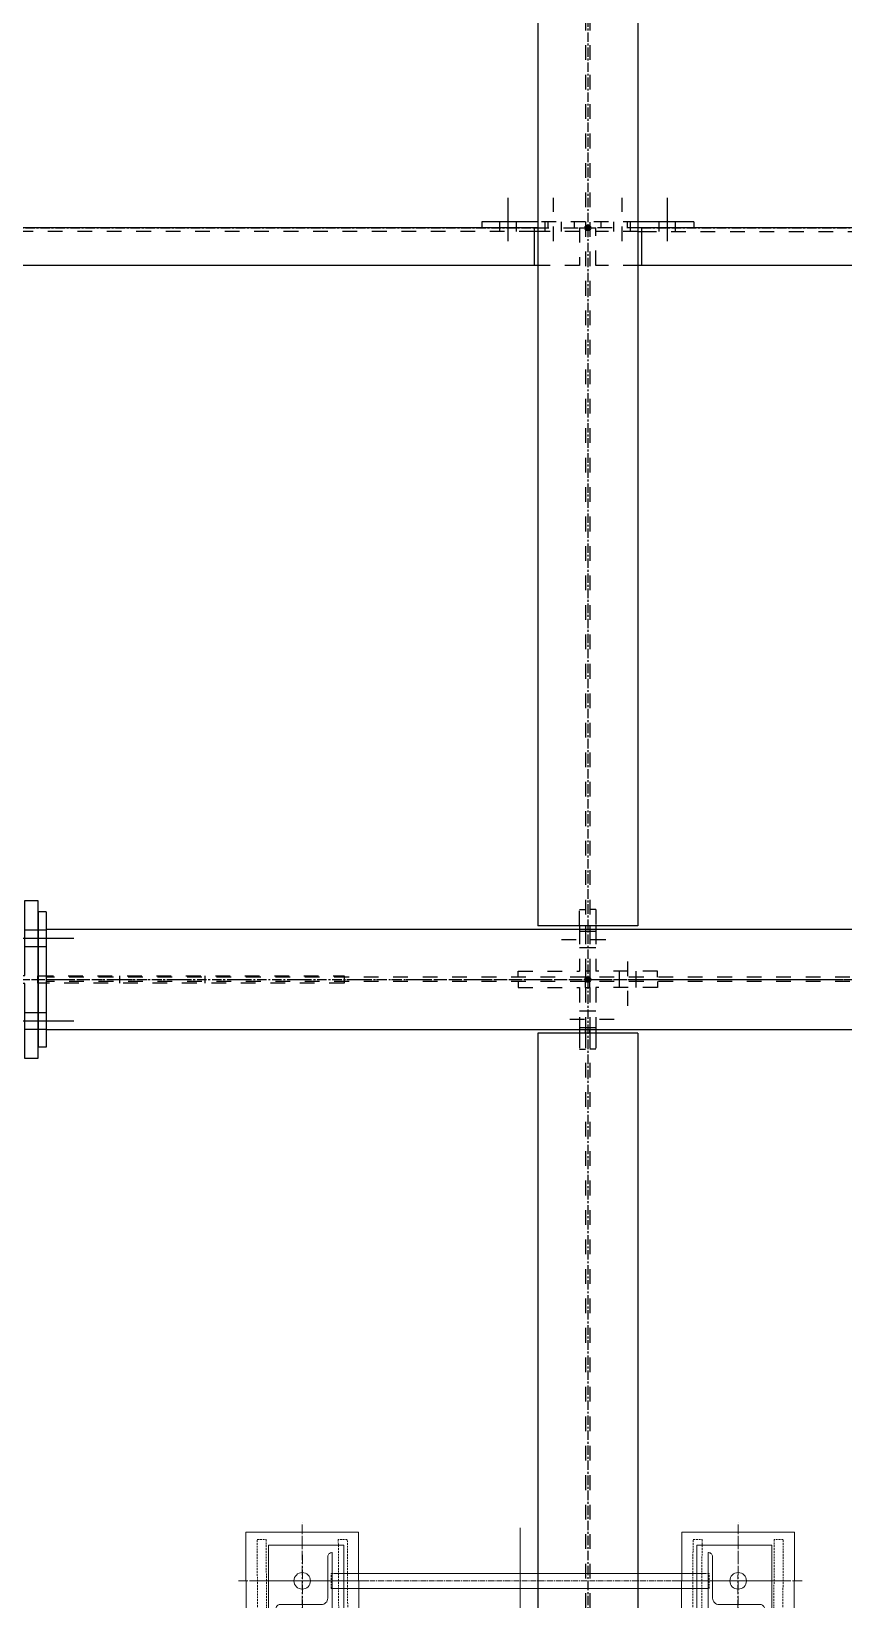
# Model space of a CAD drawing. Header units: inches. Extents: x 209270 to 234360, y -180214 to -150194.
# Drawn here: x 225772 to 226852, y -159189 to -157102 of the extents above; entities that cross this region are included whole.
import ezdxf

# ---------------------------------------------------------------- set-up
doc = ezdxf.new("R2010")
doc.units = ezdxf.units.IN
doc.header["$LTSCALE"] = 10
doc.header["$MEASUREMENT"] = 0
for name, pattern in [('CENTER', [2, 1.25, -0.25, 0.25, -0.25]), ('CENTER2', [1.125, 0.75, -0.125, 0.125, -0.125]), ('DXK_LINE_DOT2', [3.9198, 1.9599, -1.9599]), ('DXK_LINE_DOT5', [7.8785, 2.979, -0.9799, 0.9799, -0.9799, 0.9799, -0.9799]), ('HIDDEN', [0.375, 0.25, -0.125])]:
    doc.linetypes.add(name, pattern=pattern)
doc.layers.get('0').update_dxf_attribs({"color": 1})
for name, color, linetype in [('_STR_0', 5, 'Continuous'), ('_STR_1', 5, 'Continuous'), ('_STR_2', 5, 'Continuous'), ('_STR_4', 5, 'Continuous')]:
    doc.layers.add(name, color=color, linetype=linetype)
for name, color, linetype, lineweight in [('CEN', 1, 'CENTER', 9), ('CENTER', 1, 'CENTER', 9), ('DIM', 1, 'Continuous', 13), ('HIDDEN', 1, 'HIDDEN', 9), ('MAIN OBJECT', 1, 'Continuous', 18), ('STR25', 1, 'Continuous', 5), ('STRUC-25HD', 1, 'HIDDEN', 5)]:
    doc.layers.add(name, color=color, linetype=linetype, lineweight=lineweight)

# ---------------------------------------------------------------- blocks, each defined once
blk = doc.blocks.new('A$C34ae56dc')
at = {"layer": 'CEN'}
for p, q in [((0, 87.5), (0, -87.5)), ((77.7, 0.5), (-77.3, 0, 450449366.5))]:
    blk.add_line(p, q, dxfattribs=at)
at = {"layer": 'MAIN OBJECT', "ltscale": 0.2}
blk.add_circle((0, 0), 11, dxfattribs=at)
at = {"layer": 'STR25', "ltscale": 0.2}
blk.add_lwpolyline([(65.2, -74.5), (-64.8, -75), (-64.8, 75), (65.2, 75.5)], close=True, dxfattribs=at)
at = {"layer": 'STRUC-25HD'}
for points in [[(50.2, 75.5), (38.2, 75.5), (38.2, -74.5), (50.2, -74.5)], [(38.2, 48.5), (38.2, 60.5), (-54.8, 60), (-54.8, 48)], [(38.2, -47.5), (38.2, -59.5), (-54.8, -60), (-54.8, -48)]]:
    blk.add_lwpolyline(points, close=True, dxfattribs=at)
blk = doc.blocks.new('A$C1f4f58bd')
at = {"color": 2, "ltscale": 0.8, "elevation": 101552602.3}
for points in [[(4707.5, 2410), (4212.5, 2410)], [(4212.5, 2390), (4707.5, 2390)]]:
    blk.add_lwpolyline(points, dxfattribs=at)
at = {"layer": 'CEN'}
for p, q in [((4170, 2327.5, -815479761.5), (4170, 2472.5, -815479761.5)), ((4750, 2327.5, -815479761.5), (4750, 2472.5, -815479761.5)), ((4245, 2400, -815479761.5), (4100, 2400, -815479761.5)), ((4675, 2400, -815479761.5), (4820, 2400, -815479761.5))]:
    blk.add_line(p, q, dxfattribs=at)
at = {"layer": 'CENTER', "linetype": 'CENTER2'}
for p, q in [((4460, 2470.7), (4460, 2329.3)), ((4460, 2329.3), (4460, 2470.7)), ((4728.5, 2400), (4191.5, 2400))]:
    blk.add_line(p, q, dxfattribs=at)
at = {"layer": 'HIDDEN', "elevation": -99766209.1}
for points in [[(4208.5, 2390), (4208.5, 2410), (4212.5, 2410)], [(4711.5, 2390), (4711.5, 2410), (4707.5, 2410)], [(4711.5, 2390), (4711.5, 2410), (4707.5, 2410)], [(4212.5, 2390), (4208.5, 2390)], [(4707.5, 2390), (4711.5, 2390)], [(4707.5, 2390), (4711.5, 2390)]]:
    blk.add_lwpolyline(points, dxfattribs=at)
at = {"layer": 'MAIN OBJECT', "elevation": -815479761.5}
for points in [[(4225.2, 2447.6), (4125.2, 2447.6), (4125.2, 2347.6), (4225.2, 2347.6)], [(4694.8, 2447.6), (4794.8, 2447.6), (4794.8, 2347.6), (4694.8, 2347.6)]]:
    blk.add_lwpolyline(points, close=True, dxfattribs=at)
for points in [[(4135, 2362.5), (4210, 2362.5), (4210, 2437.5), (4209.5, 2437.5, 0.414214), (4204, 2432), (4204, 2377, -0.414214), (4195.5, 2368.5), (4140.5, 2368.5, 0.414214), (4135, 2363)], [(4785, 2362.5), (4710, 2362.5), (4710, 2437.5), (4710.5, 2437.5, -0.414214), (4716, 2432), (4716, 2377, 0.414214), (4724.5, 2368.5), (4779.5, 2368.5, -0.414214), (4785, 2363)]]:
    blk.add_lwpolyline(points, format="xyb", close=True, dxfattribs=at)
at = {"rotation": 270}
blk.add_blockref('A$C34ae56dc', (4170, 2400, -815479761.5), dxfattribs=at)
at = {"xscale": -1.000000000000001, "rotation": 90}
blk.add_blockref('A$C34ae56dc', (4750, 2400, -815479761.5), dxfattribs=at)
blk = doc.blocks.new('GridLine-116860372-116906 - 114867')
at = {"layer": '_STR_2', "linetype": 'DXK_LINE_DOT5'}
blk.add_line((211379.7, -158363.7), (228961.1, -158363.7), dxfattribs=at)
blk = doc.blocks.new('Part-116860372-114980 - 114867')
at = {"layer": '_STR_1', "linetype": 'DXK_LINE_DOT2'}
for p, q in [((228232.5, -158360.8), (225791.2, -158360.8)), ((228232.5, -158366.5), (225791.2, -158366.5))]:
    blk.add_line(p, q, dxfattribs=at)
at = {"layer": '_STR_2', "linetype": 'Continuous'}
for p, q in [((225791.2, -158297.1), (225791.2, -158430.3)), ((228232.5, -158297.1), (225791.2, -158297.1)), ((225791.2, -158430.3), (228232.5, -158430.3))]:
    blk.add_line(p, q, dxfattribs=at)
at = {"layer": '_STR_4', "linetype": 'CENTER'}
blk.add_line((225511.9, -158363.7), (228511.9, -158363.7), dxfattribs=at)
blk = doc.blocks.new('Part-116860372-115056 - 114867')
at = {"layer": '_STR_4', "linetype": 'Continuous'}
for points in [[(226511.9, -157367.7, -1), (226511.9, -157359.7, -1)], [(227511.9, -157367.7, -1), (227511.9, -157359.7, -1)]]:
    blk.add_hatch(color=256, dxfattribs=at).paths.add_polyline_path(points)
at = {"layer": '_STR_1', "linetype": 'DXK_LINE_DOT2'}
for p, q in [((226522.7, -157413.7), (226522.7, -157363.7)), ((226583.5, -157363.7), (226522.7, -157363.7)), ((226578.5, -157368.7), (226522.7, -157368.7)), ((226583.5, -157368.7), (227440.3, -157368.7)), ((227501, -157363.7), (227440.3, -157363.7)), ((227501, -157368.7), (227445.3, -157368.7)), ((227501, -157413.7), (227501, -157363.7)), ((226578.5, -157413.7), (226522.7, -157413.7)), ((227501, -157413.7), (227445.3, -157413.7))]:
    blk.add_line(p, q, dxfattribs=at)
at = {"layer": '_STR_2', "linetype": 'Continuous'}
for p, q in [((226578.5, -157368.7), (226583.5, -157368.7)), ((227440.3, -157363.7), (226583.5, -157363.7)), ((226583.5, -157363.7), (226583.5, -157413.7)), ((227440.3, -157363.7), (227440.3, -157413.7)), ((227445.3, -157368.7), (227440.3, -157368.7)), ((227445.3, -157413.7), (226578.5, -157413.7))]:
    blk.add_line(p, q, dxfattribs=at)
at = {"layer": '_STR_4', "linetype": 'CENTER'}
for p, q in [((226511.9, -157363.7), (226522.7, -157363.7)), ((226583.5, -157363.7), (227440.3, -157363.7)), ((227501, -157363.7), (227511.9, -157363.7))]:
    blk.add_line(p, q, dxfattribs=at)
at = {"layer": '_STR_4', "linetype": 'Continuous'}
for centre in [(226511.9, -157363.7), (227511.9, -157363.7)]:
    blk.add_circle(centre, 4, dxfattribs=at)
blk = doc.blocks.new('Part-116860372-114956 - 114867')
at = {"layer": '_STR_4', "linetype": 'Continuous'}
blk.add_hatch(color=256, dxfattribs=at).paths.add_polyline_path([(225511.9, -158367.7, -1), (225511.9, -158359.7, -1)])
at = {"layer": '_STR_2', "linetype": 'Continuous'}
for p, q in [((225243.5, -158468.7), (225243.5, -158258.7)), ((225243.5, -158258.7), (225260.9, -158258.7)), ((225260.9, -158258.7), (225260.9, -158358.3)), ((225762.8, -158258.7), (225780.2, -158258.7)), ((225762.8, -158358.3), (225762.8, -158258.7)), ((225780.2, -158258.7), (225780.2, -158468.7)), ((225260.9, -158358.3), (225762.8, -158358.3)), ((225762.8, -158369.1), (225260.9, -158369.1)), ((225260.9, -158369.1), (225260.9, -158468.7)), ((225762.8, -158468.7), (225762.8, -158369.1)), ((225260.9, -158468.7), (225243.5, -158468.7)), ((225780.2, -158468.7), (225762.8, -158468.7))]:
    blk.add_line(p, q, dxfattribs=at)
at = {"layer": '_STR_4', "linetype": 'CENTER'}
blk.add_line((225511.9, -158363.7), (225511.9, -158363.7), dxfattribs=at)
at = {"layer": '_STR_4', "linetype": 'Continuous'}
blk.add_circle((225511.9, -158363.7), 4, dxfattribs=at)
blk = doc.blocks.new('Part-116860372-114977 - 114867')
at = {"layer": '_STR_4', "linetype": 'Continuous'}
blk.add_hatch(color=256, dxfattribs=at).paths.add_polyline_path([(226511.9, -158367.7, -1), (226511.9, -158359.7, -1)])
at = {"layer": '_STR_1', "linetype": 'DXK_LINE_DOT2'}
for p, q in [((226509, -155435.3), (226509, -158292.1)), ((226514.7, -155435.3), (226514.7, -158292.1)), ((226509, -158297.1), (226509, -158352.8)), ((226514.7, -158297.1), (226514.7, -158352.8)), ((226514.7, -158352.8), (226509, -158352.8))]:
    blk.add_line(p, q, dxfattribs=at)
at = {"layer": '_STR_2', "linetype": 'Continuous'}
for p, q in [((226445.3, -155435.3), (226445.3, -158292.1)), ((226578.5, -155435.3), (226578.5, -158292.1)), ((226578.5, -158292.1), (226445.3, -158292.1)), ((226509, -158292.1), (226509, -158297.1)), ((226514.7, -158292.1), (226514.7, -158297.1))]:
    blk.add_line(p, q, dxfattribs=at)
at = {"layer": '_STR_4', "linetype": 'CENTER'}
blk.add_line((226511.9, -155363.7), (226511.9, -158363.7), dxfattribs=at)
at = {"layer": '_STR_4', "linetype": 'Continuous'}
blk.add_circle((226511.9, -158363.7), 4, dxfattribs=at)
blk = doc.blocks.new('Part-116860372-115370 - 114867')
at = {"layer": '_STR_1', "linetype": 'DXK_LINE_DOT2'}
for p, q in [((226522.7, -158270.8), (226514.7, -158270.8)), ((226522.7, -158270.8), (226522.7, -158292.1)), ((226514.7, -158292.1), (226514.7, -158297.1)), ((226522.7, -158297.1), (226522.7, -158352.8)), ((226514.7, -158352.8), (226514.7, -158360.8)), ((226604.7, -158352.8), (226522.7, -158352.8)), ((226604.7, -158360.8), (226604.7, -158352.8))]:
    blk.add_line(p, q, dxfattribs=at)
at = {"layer": '_STR_2', "linetype": 'Continuous'}
blk.add_line((226522.7, -158292.1), (226522.7, -158297.1), dxfattribs=at)
blk = doc.blocks.new('Part-116860372-115000 - 114867')
at = {"layer": '_STR_4', "linetype": 'Continuous'}
for points in [[(226511.9, -158367.7, -1), (226511.9, -158359.7, -1)], [(226511.9, -160377.7, -1), (226511.9, -160369.7, -1)]]:
    blk.add_hatch(color=256, dxfattribs=at).paths.add_polyline_path(points)
at = {"layer": '_STR_1', "linetype": 'DXK_LINE_DOT2'}
for p, q in [((226509, -158374.5), (226509, -158430.3)), ((226509, -158374.5), (226514.7, -158374.5)), ((226514.7, -158374.5), (226514.7, -158430.3)), ((226509, -158435.3), (226509, -160285.8)), ((226514.7, -158435.3), (226514.7, -160285.8)), ((226445.3, -160290.8), (226445.3, -160362.3)), ((226509, -160290.8), (226509, -160362.3)), ((226514.7, -160362.3), (226514.7, -160290.8)), ((226578.5, -160290.8), (226578.5, -160362.3)), ((226445.3, -160362.3), (226578.5, -160362.3))]:
    blk.add_line(p, q, dxfattribs=at)
at = {"layer": '_STR_2', "linetype": 'Continuous'}
for p, q in [((226509, -158430.3), (226509, -158435.3)), ((226514.7, -158430.3), (226514.7, -158435.3)), ((226445.3, -158435.3), (226445.3, -160290.8)), ((226578.5, -158435.3), (226445.3, -158435.3)), ((226578.5, -158435.3), (226578.5, -160290.8)), ((226578.5, -160285.8), (226445.3, -160285.8)), ((226509, -160285.8), (226509, -160290.8)), ((226514.7, -160285.8), (226514.7, -160290.8))]:
    blk.add_line(p, q, dxfattribs=at)
at = {"layer": '_STR_4', "linetype": 'CENTER'}
blk.add_line((226511.9, -158363.7), (226511.9, -160373.7), dxfattribs=at)
at = {"layer": '_STR_4', "linetype": 'Continuous'}
for centre in [(226511.9, -158363.7), (226511.9, -160373.7)]:
    blk.add_circle(centre, 4, dxfattribs=at)
blk = doc.blocks.new('Part-116860372-115055 - 114867')
at = {"layer": '_STR_4', "linetype": 'Continuous'}
for points in [[(225511.9, -157367.7, -1), (225511.9, -157359.7, -1)], [(226511.9, -157367.7, -1), (226511.9, -157359.7, -1)]]:
    blk.add_hatch(color=256, dxfattribs=at).paths.add_polyline_path(points)
at = {"layer": '_STR_1', "linetype": 'DXK_LINE_DOT2'}
for p, q in [((225522.7, -157363.7), (225522.7, -157413.7)), ((225583.5, -157363.7), (225522.7, -157363.7)), ((225578.5, -157368.7), (225522.7, -157368.7)), ((226440.3, -157368.7), (225583.5, -157368.7)), ((226440.3, -157363.7), (226501, -157363.7)), ((226501, -157368.7), (226445.3, -157368.7)), ((226501, -157363.7), (226501, -157413.7)), ((225578.5, -157413.7), (225522.7, -157413.7)), ((226501, -157413.7), (226445.3, -157413.7))]:
    blk.add_line(p, q, dxfattribs=at)
at = {"layer": '_STR_2', "linetype": 'Continuous'}
for p, q in [((225583.5, -157368.7), (225578.5, -157368.7)), ((226440.3, -157363.7), (225583.5, -157363.7)), ((225583.5, -157413.7), (225583.5, -157363.7)), ((226440.3, -157363.7), (226440.3, -157413.7)), ((226445.3, -157368.7), (226440.3, -157368.7)), ((226445.3, -157413.7), (225578.5, -157413.7))]:
    blk.add_line(p, q, dxfattribs=at)
at = {"layer": '_STR_4', "linetype": 'CENTER'}
for p, q in [((225511.9, -157363.7), (225522.7, -157363.7)), ((225583.5, -157363.7), (226440.3, -157363.7)), ((226501, -157363.7), (226511.9, -157363.7))]:
    blk.add_line(p, q, dxfattribs=at)
at = {"layer": '_STR_4', "linetype": 'Continuous'}
for centre in [(225511.9, -157363.7), (226511.9, -157363.7)]:
    blk.add_circle(centre, 4, dxfattribs=at)
blk = doc.blocks.new('Bolt-116860372-115730 - 114867')
at = {"layer": '_STR_1', "linetype": 'DXK_LINE_DOT2'}
for p, q in [((226557.7, -157381.7), (226557.7, -157323.7)), ((226546.7, -157363.7), (226546.7, -157355.7)), ((226546.7, -157368.7), (226546.7, -157363.7)), ((226568.7, -157363.7), (226568.7, -157355.7)), ((226568.7, -157368.7), (226568.7, -157363.7))]:
    blk.add_line(p, q, dxfattribs=at)
at = {"layer": '_STR_2', "linetype": 'Continuous'}
for p, q in [((226617.7, -157381.7), (226617.7, -157323.7)), ((226606.7, -157363.7), (226606.7, -157355.7)), ((226606.7, -157368.7), (226606.7, -157363.7)), ((226628.7, -157363.7), (226628.7, -157355.7)), ((226628.7, -157368.7), (226628.7, -157363.7))]:
    blk.add_line(p, q, dxfattribs=at)
blk = doc.blocks.new('Part-116860372-115365 - 114867')
at = {"layer": '_STR_1', "linetype": 'DXK_LINE_DOT2'}
for p, q in [((226514.7, -158374.5), (226514.7, -158366.5)), ((226604.7, -158366.5), (226604.7, -158374.5)), ((226604.7, -158374.5), (226522.7, -158374.5)), ((226522.7, -158374.5), (226522.7, -158430.3)), ((226514.7, -158435.3), (226514.7, -158430.3)), ((226522.7, -158435.3), (226522.7, -158456.5)), ((226522.7, -158456.5), (226514.7, -158456.5))]:
    blk.add_line(p, q, dxfattribs=at)
at = {"layer": '_STR_2', "linetype": 'Continuous'}
blk.add_line((226522.7, -158430.3), (226522.7, -158435.3), dxfattribs=at)
blk = doc.blocks.new('Part-116860372-115366 - 114867')
at = {"layer": '_STR_1', "linetype": 'DXK_LINE_DOT2'}
for p, q in [((226419, -158366.5), (226419, -158374.5)), ((226509, -158374.5), (226509, -158366.5)), ((226419, -158374.5), (226501, -158374.5)), ((226501, -158374.5), (226501, -158430.3)), ((226509, -158435.3), (226509, -158430.3)), ((226501, -158435.3), (226501, -158456.5)), ((226501, -158456.5), (226509, -158456.5))]:
    blk.add_line(p, q, dxfattribs=at)
at = {"layer": '_STR_2', "linetype": 'Continuous'}
blk.add_line((226501, -158430.3), (226501, -158435.3), dxfattribs=at)
blk = doc.blocks.new('Bolt-116860372-115367 - 114867')
at = {"layer": '_STR_1', "linetype": 'DXK_LINE_DOT2'}
for p, q in [((226501, -158405.5), (226509, -158405.5)), ((226509, -158405.5), (226514.7, -158405.5)), ((226514.7, -158405.5), (226522.7, -158405.5)), ((226488, -158416.5), (226556, -158416.5)), ((226501, -158427.5), (226509, -158427.5)), ((226509, -158427.5), (226514.7, -158427.5)), ((226514.7, -158427.5), (226522.7, -158427.5))]:
    blk.add_line(p, q, dxfattribs=at)
blk = doc.blocks.new('Part-116860372-115369 - 114867')
at = {"layer": '_STR_1', "linetype": 'DXK_LINE_DOT2'}
for p, q in [((226501, -158292.1), (226501, -158270.8)), ((226501, -158270.8), (226509, -158270.8)), ((226501, -158297.1), (226501, -158352.8)), ((226509, -158292.1), (226509, -158297.1)), ((226419, -158360.8), (226419, -158352.8)), ((226419, -158352.8), (226501, -158352.8)), ((226509, -158352.8), (226509, -158360.8))]:
    blk.add_line(p, q, dxfattribs=at)
at = {"layer": '_STR_2', "linetype": 'Continuous'}
blk.add_line((226501, -158292.1), (226501, -158297.1), dxfattribs=at)
blk = doc.blocks.new('Bolt-116860372-115371 - 114867')
at = {"layer": '_STR_1', "linetype": 'DXK_LINE_DOT2'}
for p, q in [((226509, -158299.8), (226501, -158299.8)), ((226514.7, -158299.8), (226509, -158299.8)), ((226522.7, -158299.8), (226514.7, -158299.8)), ((226535.7, -158310.8), (226467.7, -158310.8)), ((226509, -158321.8), (226501, -158321.8)), ((226514.7, -158321.8), (226509, -158321.8)), ((226522.7, -158321.8), (226514.7, -158321.8))]:
    blk.add_line(p, q, dxfattribs=at)
blk = doc.blocks.new('Bolt-116860372-115383 - 114867')
at = {"layer": '_STR_1', "linetype": 'DXK_LINE_DOT2'}
for p, q in [((226564.7, -158339.8), (226564.7, -158407.8)), ((226553.7, -158352.8), (226553.7, -158360.8)), ((226553.7, -158360.8), (226553.7, -158366.5)), ((226553.7, -158366.5), (226553.7, -158374.5)), ((226575.7, -158352.8), (226575.7, -158360.8)), ((226575.7, -158360.8), (226575.7, -158366.5)), ((226575.7, -158366.5), (226575.7, -158374.5))]:
    blk.add_line(p, q, dxfattribs=at)
blk = doc.blocks.new('Part-116860372-115735 - 114867')
at = {"layer": '_STR_1', "linetype": 'DXK_LINE_DOT2'}
for p, q in [((226509, -157355.7), (226445.3, -157355.7)), ((226459, -157363.7), (226459, -157355.7)), ((226494, -157363.7), (226494, -157355.7)), ((226509, -157355.7), (226509, -157363.7))]:
    blk.add_line(p, q, dxfattribs=at)
at = {"layer": '_STR_2', "linetype": 'Continuous'}
for p, q in [((226445.3, -157355.7), (226371, -157355.7)), ((226371, -157355.7), (226371, -157363.7)), ((226445.3, -157363.7), (226440.3, -157363.7))]:
    blk.add_line(p, q, dxfattribs=at)
blk = doc.blocks.new('Part-116860372-115729 - 114867')
at = {"layer": '_STR_1', "linetype": 'DXK_LINE_DOT2'}
for p, q in [((226578.5, -157355.7), (226514.7, -157355.7)), ((226529.7, -157363.7), (226529.7, -157355.7)), ((226564.7, -157363.7), (226564.7, -157355.7))]:
    blk.add_line(p, q, dxfattribs=at)
at = {"layer": '_STR_2', "linetype": 'Continuous'}
for p, q in [((226652.7, -157355.7), (226578.5, -157355.7)), ((226583.5, -157363.7), (226578.5, -157363.7)), ((226652.7, -157355.7), (226652.7, -157363.7))]:
    blk.add_line(p, q, dxfattribs=at)
blk = doc.blocks.new('Bolt-116860372-115736 - 114867')
at = {"layer": '_STR_1', "linetype": 'DXK_LINE_DOT2'}
for p, q in [((226466, -157381.7), (226466, -157323.7)), ((226455, -157363.7), (226455, -157355.7)), ((226455, -157368.7), (226455, -157363.7)), ((226477, -157363.7), (226477, -157355.7)), ((226477, -157368.7), (226477, -157363.7))]:
    blk.add_line(p, q, dxfattribs=at)
at = {"layer": '_STR_2', "linetype": 'Continuous'}
for p, q in [((226406, -157381.7), (226406, -157323.7)), ((226395, -157363.7), (226395, -157355.7)), ((226395, -157368.7), (226395, -157363.7)), ((226417, -157363.7), (226417, -157355.7)), ((226417, -157368.7), (226417, -157363.7))]:
    blk.add_line(p, q, dxfattribs=at)
blk = doc.blocks.new('Bolt-116860372-116628 - 114867')
at = {"layer": '_STR_2', "linetype": 'Continuous'}
for p, q in [((225749.8, -158308.7), (225827.8, -158308.7)), ((225749.8, -158308.7), (225827.8, -158308.7)), ((225762.8, -158297.7), (225780.2, -158297.7)), ((225762.8, -158297.7), (225780.2, -158297.7)), ((225781.2, -158297.7), (225791.2, -158297.7)), ((225781.2, -158297.7), (225791.2, -158297.7)), ((225762.8, -158319.7), (225780.2, -158319.7)), ((225762.8, -158319.7), (225780.2, -158319.7)), ((225781.2, -158319.7), (225791.2, -158319.7)), ((225781.2, -158319.7), (225791.2, -158319.7)), ((225762.8, -158407.7), (225780.2, -158407.7)), ((225762.8, -158407.7), (225780.2, -158407.7)), ((225781.2, -158407.7), (225791.2, -158407.7)), ((225781.2, -158407.7), (225791.2, -158407.7)), ((225749.8, -158418.7), (225827.8, -158418.7)), ((225749.8, -158418.7), (225827.8, -158418.7)), ((225762.8, -158429.7), (225780.2, -158429.7)), ((225762.8, -158429.7), (225780.2, -158429.7)), ((225781.2, -158429.7), (225791.2, -158429.7)), ((225781.2, -158429.7), (225791.2, -158429.7))]:
    blk.add_line(p, q, dxfattribs=at)
blk = doc.blocks.new('Part-116860372-116627 - 114867')
at = {"layer": '_STR_1', "linetype": 'DXK_LINE_DOT2'}
blk.add_line((225791.2, -158297.1), (225791.2, -158430.3), dxfattribs=at)
at = {"layer": '_STR_2', "linetype": 'Continuous'}
for p, q in [((225791.2, -158273.7), (225781.2, -158273.7)), ((225781.2, -158453.7), (225781.2, -158273.7)), ((225791.2, -158273.7), (225791.2, -158297.1)), ((225791.2, -158430.3), (225791.2, -158453.7)), ((225791.2, -158453.7), (225781.2, -158453.7))]:
    blk.add_line(p, q, dxfattribs=at)
blk = doc.blocks.new('Part-116860372-116702 - 114867')
at = {"layer": '_STR_1', "linetype": 'DXK_LINE_DOT2'}
for p, q in [((225780.2, -158368.7), (225780.2, -158358.7)), ((225781.2, -158358.7), (226187.5, -158358.7)), ((226187.5, -158368.7), (225781.2, -158368.7)), ((225889.2, -158368.7), (225889.2, -158358.7)), ((226002.9, -158368.7), (226002.9, -158358.7)), ((226187.5, -158358.7), (226187.5, -158368.7))]:
    blk.add_line(p, q, dxfattribs=at)
at = {"layer": '_STR_2', "linetype": 'Continuous'}
for p, q in [((225780.2, -158358.7), (225781.2, -158358.7)), ((225781.2, -158368.7), (225780.2, -158368.7))]:
    blk.add_line(p, q, dxfattribs=at)
blk = doc.blocks.new('OVERLAY_DRAWING')
at = {"layer": '_STR_0', "zscale": 0.8}
for name in ['Part-116860372-114977 - 114867', 'Bolt-116860372-115736 - 114867', 'Bolt-116860372-115730 - 114867', 'Part-116860372-115055 - 114867', 'Part-116860372-115735 - 114867', 'Part-116860372-115056 - 114867', 'Part-116860372-115729 - 114867', 'GridLine-116860372-116906 - 114867', 'Part-116860372-114956 - 114867', 'Part-116860372-116627 - 114867', 'Part-116860372-115369 - 114867', 'Part-116860372-115370 - 114867', 'Part-116860372-114980 - 114867', 'Bolt-116860372-116628 - 114867', 'Bolt-116860372-115371 - 114867', 'Bolt-116860372-115383 - 114867', 'Part-116860372-116702 - 114867', 'Part-116860372-115366 - 114867', 'Part-116860372-115000 - 114867', 'Part-116860372-115365 - 114867', 'Bolt-116860372-115367 - 114867']:
    blk.add_blockref(name, (0, 0), dxfattribs=at)
at = {"layer": 'DIM'}
blk.add_blockref('A$C1f4f58bd', (221961.9, -161563.7, -450449365.8), dxfattribs=at)

msp = doc.modelspace()

# ---------------------------------------------------------------- block references
msp.add_blockref('OVERLAY_DRAWING', (0, 0))

doc.saveas('drawing.dxf')
